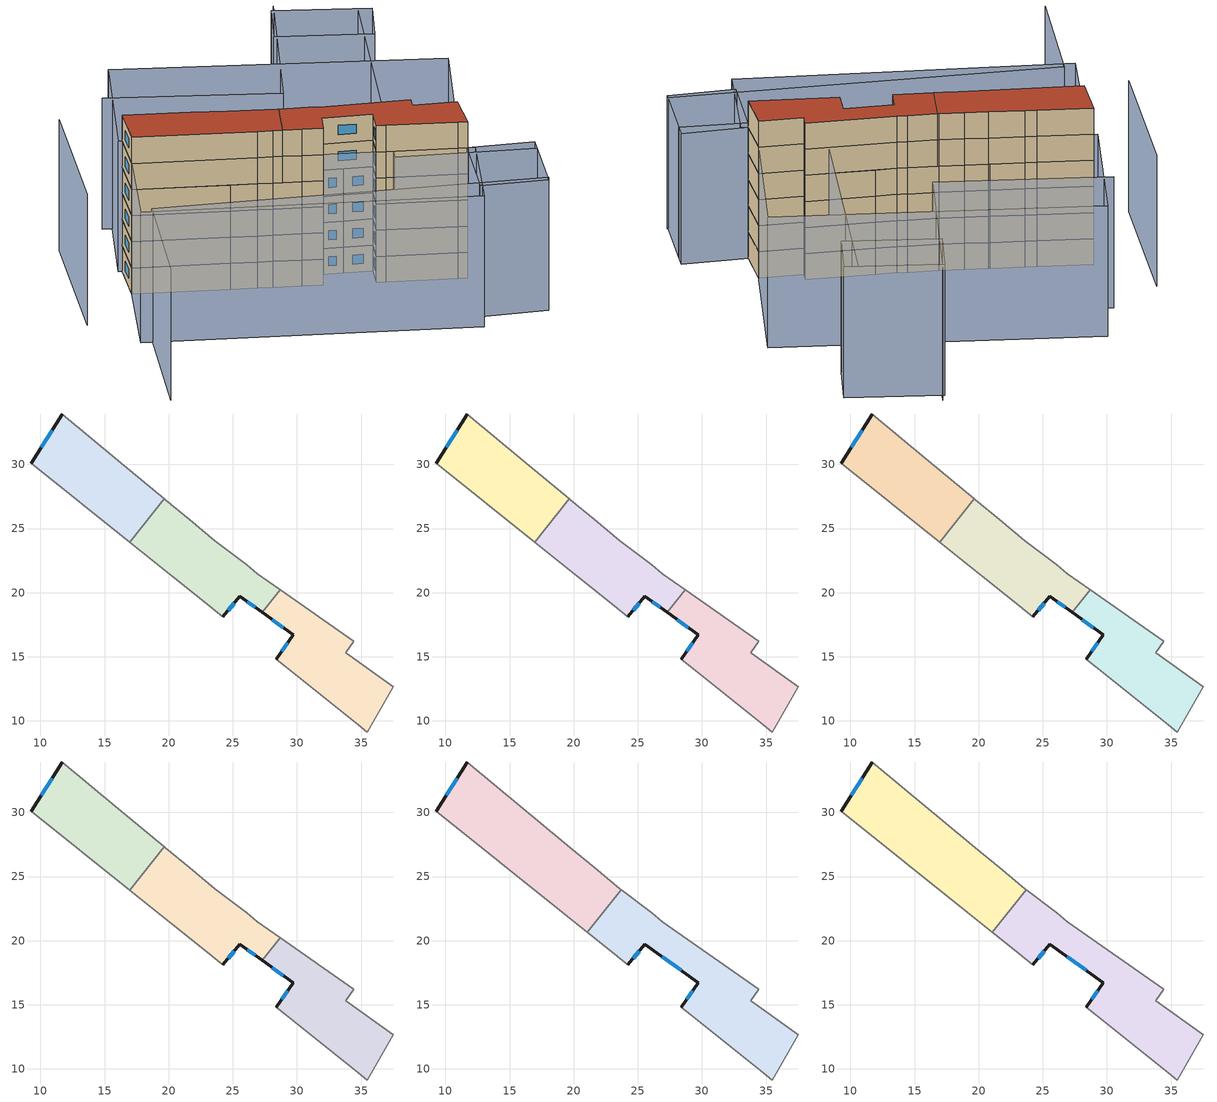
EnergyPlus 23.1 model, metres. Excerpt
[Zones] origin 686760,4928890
93487a3be9cabf93_F0_dwelling_0
 floor ground (EU_floor_Construction): 34.42,16.2 33.8,15.3 37.52,12.68 35.5,9.14 34.77,9.72 29.12,14.24 28.38,14.82 29.73,16.72 27.3,18.46 28.7,20.22 z0
 wall outside (EU_wall_Construction): 27.3,18.46 29.73,16.72 28.38,14.82 z0:3
 wall adiabatic (EU_wall_Construction): 28.38,14.82 29.12,14.24 34.77,9.72 35.5,9.14 37.52,12.68 33.8,15.3 34.42,16.2 28.7,20.22 z0:3
 wall to 93487a3be9cabf93_F0_dwelling_1 (EU_wall_Construction): 28.7,20.22 27.3,18.46 z0:3
 window (EU_Window_Construction): 29.29,16.1 28.82,15.43 / 28.09,17.9 28.94,17.28 z0.98:2.02
93487a3be9cabf93_F0_dwelling_1
 floor ground (EU_floor_Construction): 26.08,22.19 26.9,21.49 28.7,20.22 27.3,18.46 25.56,19.71 24.23,18.14 22.58,19.45 20.27,21.3 19.12,22.21 16.96,23.93 19.67,27.32 19.74,27.26 21.63,25.68 23.59,24.05 z0
 wall outside (EU_wall_Construction): 24.23,18.14 25.56,19.71 27.3,18.46 z0:3
 wall adiabatic (EU_wall_Construction): 28.7,20.22 26.9,21.49 26.08,22.19 23.59,24.05 21.63,25.68 19.74,27.26 19.67,27.32 / 16.96,23.93 19.12,22.21 20.27,21.3 22.58,19.45 24.23,18.14 z0:3
 wall to 93487a3be9cabf93_F0_dwelling_2 (EU_wall_Construction): 19.67,27.32 16.96,23.93 z0:3
 window (EU_Window_Construction): 26.13,19.3 26.73,18.87 / 24.66,18.65 25.13,19.2 z0.98:2.02
93487a3be9cabf93_F0_dwelling_2
 floor ground (EU_floor_Construction): 16.06,30.31 16.97,29.56 19.67,27.32 16.96,23.93 9.27,30.08 11.71,33.94 z0
 wall outside (EU_wall_Construction): 11.71,33.94 9.27,30.08 z0:3
 wall adiabatic (EU_wall_Construction): 19.67,27.32 16.97,29.56 16.06,30.31 11.71,33.94 / 9.27,30.08 16.96,23.93 z0:3
 window (EU_Window_Construction): 10.92,32.68 10.06,31.33 z0.98:2.02
93487a3be9cabf93_F1_dwelling_0
 floor to 93487a3be9cabf93_F0_dwelling_0 (EU_floor_Construction): 34.42,16.2 33.8,15.3 37.52,12.68 35.5,9.14 34.77,9.72 29.12,14.24 28.38,14.82 29.73,16.72 27.3,18.46 28.7,20.22 z3
 wall outside (EU_wall_Construction): 27.3,18.46 29.73,16.72 28.38,14.82 z3:6
 wall adiabatic (EU_wall_Construction): 28.38,14.82 29.12,14.24 34.77,9.72 35.5,9.14 37.52,12.68 33.8,15.3 34.42,16.2 28.7,20.22 z3:6
 wall to 93487a3be9cabf93_F1_dwelling_1 (EU_wall_Construction): 28.7,20.22 27.3,18.46 z3:6
 window (EU_Window_Construction): 29.29,16.1 28.82,15.43 / 28.09,17.9 28.94,17.28 z3.98:5.02
93487a3be9cabf93_F1_dwelling_1
 floor to 93487a3be9cabf93_F0_dwelling_1 (EU_floor_Construction): 26.08,22.19 26.9,21.49 28.7,20.22 27.3,18.46 25.56,19.71 24.23,18.14 22.58,19.45 20.27,21.3 19.12,22.21 16.96,23.93 19.67,27.32 19.74,27.26 21.63,25.68 23.59,24.05 z3
 wall outside (EU_wall_Construction): 24.23,18.14 25.56,19.71 27.3,18.46 z3:6
 wall adiabatic (EU_wall_Construction): 28.7,20.22 26.9,21.49 26.08,22.19 23.59,24.05 21.63,25.68 19.74,27.26 19.67,27.32 / 16.96,23.93 19.12,22.21 20.27,21.3 22.58,19.45 24.23,18.14 z3:6
 wall to 93487a3be9cabf93_F1_dwelling_2 (EU_wall_Construction): 19.67,27.32 16.96,23.93 z3:6
 window (EU_Window_Construction): 26.13,19.3 26.73,18.87 / 24.66,18.65 25.13,19.2 z3.98:5.02
93487a3be9cabf93_F1_dwelling_2
 floor to 93487a3be9cabf93_F0_dwelling_2 (EU_floor_Construction): 16.06,30.31 16.97,29.56 19.67,27.32 16.96,23.93 9.27,30.08 11.71,33.94 z3
 wall outside (EU_wall_Construction): 11.71,33.94 9.27,30.08 z3:6
 wall adiabatic (EU_wall_Construction): 19.67,27.32 16.97,29.56 16.06,30.31 11.71,33.94 / 9.27,30.08 16.96,23.93 z3:6
 window (EU_Window_Construction): 10.92,32.68 10.06,31.33 z3.98:5.02
93487a3be9cabf93_F2_dwelling_0
 floor to 93487a3be9cabf93_F1_dwelling_0 (EU_floor_Construction): 34.42,16.2 33.8,15.3 37.52,12.68 35.5,9.14 34.77,9.72 29.12,14.24 28.38,14.82 29.73,16.72 27.3,18.46 28.7,20.22 z6
 wall outside (EU_wall_Construction): 27.3,18.46 29.73,16.72 28.38,14.82 z6:9
 wall adiabatic (EU_wall_Construction): 28.38,14.82 29.12,14.24 34.77,9.72 35.5,9.14 37.52,12.68 33.8,15.3 34.42,16.2 28.7,20.22 z6:9
 wall to 93487a3be9cabf93_F2_dwelling_1 (EU_wall_Construction): 28.7,20.22 27.3,18.46 z6:9
 window (EU_Window_Construction): 29.29,16.1 28.82,15.43 / 28.09,17.9 28.94,17.28 z6.98:8.02
93487a3be9cabf93_F2_dwelling_1
 floor to 93487a3be9cabf93_F1_dwelling_1 (EU_floor_Construction): 26.08,22.19 26.9,21.49 28.7,20.22 27.3,18.46 25.56,19.71 24.23,18.14 22.58,19.45 20.27,21.3 19.12,22.21 16.96,23.93 19.67,27.32 19.74,27.26 21.63,25.68 23.59,24.05 z6
 wall outside (EU_wall_Construction): 24.23,18.14 25.56,19.71 27.3,18.46 z6:9
 wall adiabatic (EU_wall_Construction): 28.7,20.22 26.9,21.49 26.08,22.19 23.59,24.05 21.63,25.68 19.74,27.26 19.67,27.32 / 16.96,23.93 19.12,22.21 20.27,21.3 22.58,19.45 24.23,18.14 z6:9
 wall to 93487a3be9cabf93_F2_dwelling_2 (EU_wall_Construction): 19.67,27.32 16.96,23.93 z6:9
 window (EU_Window_Construction): 26.13,19.3 26.73,18.87 / 24.66,18.65 25.13,19.2 z6.98:8.02
93487a3be9cabf93_F2_dwelling_2
 floor to 93487a3be9cabf93_F1_dwelling_2 (EU_floor_Construction): 16.06,30.31 16.97,29.56 19.67,27.32 16.96,23.93 9.27,30.08 11.71,33.94 z6
 wall outside (EU_wall_Construction): 11.71,33.94 9.27,30.08 z6:9
 wall adiabatic (EU_wall_Construction): 19.67,27.32 16.97,29.56 16.06,30.31 11.71,33.94 / 9.27,30.08 16.96,23.93 z6:9
 window (EU_Window_Construction): 10.92,32.68 10.06,31.33 z6.98:8.02
93487a3be9cabf93_F3_dwelling_0
 floor to 93487a3be9cabf93_F2_dwelling_0 (EU_floor_Construction): 34.42,16.2 33.8,15.3 37.52,12.68 35.5,9.14 34.77,9.72 29.12,14.24 28.38,14.82 29.73,16.72 27.3,18.46 28.7,20.22 z9
 wall outside (EU_wall_Construction): 27.3,18.46 29.73,16.72 28.38,14.82 z9:12
 wall adiabatic (EU_wall_Construction): 28.38,14.82 29.12,14.24 34.77,9.72 35.5,9.14 37.52,12.68 33.8,15.3 34.42,16.2 28.7,20.22 z9:12
 wall to 93487a3be9cabf93_F3_dwelling_1 (EU_wall_Construction): 28.7,20.22 27.3,18.46 z9:12
 window (EU_Window_Construction): 29.29,16.1 28.82,15.43 / 28.09,17.9 28.94,17.28 z9.98:11.02
93487a3be9cabf93_F3_dwelling_1
 floor to 93487a3be9cabf93_F2_dwelling_1 (EU_floor_Construction): 26.08,22.19 26.9,21.49 28.7,20.22 27.3,18.46 25.56,19.71 24.23,18.14 22.58,19.45 20.27,21.3 19.12,22.21 16.96,23.93 19.67,27.32 19.74,27.26 21.63,25.68 23.59,24.05 z9
 wall outside (EU_wall_Construction): 24.23,18.14 25.56,19.71 27.3,18.46 z9:12
 wall adiabatic (EU_wall_Construction): 28.7,20.22 26.9,21.49 26.08,22.19 23.59,24.05 21.63,25.68 19.74,27.26 19.67,27.32 / 16.96,23.93 19.12,22.21 20.27,21.3 22.58,19.45 24.23,18.14 z9:12
 wall to 93487a3be9cabf93_F3_dwelling_2 (EU_wall_Construction): 19.67,27.32 16.96,23.93 z9:12
 window (EU_Window_Construction): 26.13,19.3 26.73,18.87 / 24.66,18.65 25.13,19.2 z9.98:11.02
93487a3be9cabf93_F3_dwelling_2
 floor to 93487a3be9cabf93_F2_dwelling_2 (EU_floor_Construction): 16.06,30.31 16.97,29.56 19.67,27.32 16.96,23.93 9.27,30.08 11.71,33.94 z9
 wall outside (EU_wall_Construction): 11.71,33.94 9.27,30.08 z9:12
 wall adiabatic (EU_wall_Construction): 19.67,27.32 16.97,29.56 16.06,30.31 11.71,33.94 / 9.27,30.08 16.96,23.93 z9:12
 window (EU_Window_Construction): 10.92,32.68 10.06,31.33 z9.98:11.02
93487a3be9cabf93_F4_dwelling_0
 floor to 93487a3be9cabf93_F3_dwelling_0 (EU_floor_Construction): 34.42,16.2 33.8,15.3 37.52,12.68 35.5,9.14 34.77,9.72 29.12,14.24 28.38,14.82 29.73,16.72 27.3,18.46 28.7,20.22 z12
 floor to 93487a3be9cabf93_F3_dwelling_1 (EU_floor_Construction): 26.9,21.49 28.7,20.22 27.3,18.46 25.56,19.71 24.23,18.14 22.58,19.45 21.06,20.67 23.69,23.97 26.08,22.19 z12
 wall outside (EU_wall_Construction): 24.23,18.14 25.56,19.71 29.73,16.72 28.38,14.82 z12:15
 wall adiabatic (EU_wall_Construction): 28.38,14.82 29.12,14.24 34.77,9.72 35.5,9.14 37.52,12.68 33.8,15.3 34.42,16.2 26.9,21.49 26.08,22.19 23.69,23.97 / 21.06,20.67 22.58,19.45 24.23,18.14 z12:15
 wall to 93487a3be9cabf93_F4_dwelling_1 (EU_wall_Construction): 23.69,23.97 21.05,20.67 z12:15
 window (EU_Window_Construction): 29.29,16.1 28.82,15.43 / 26.92,18.73 28.37,17.69 / 24.66,18.65 25.13,19.2 z12.98:14.02
93487a3be9cabf93_F4_dwelling_1
 floor to 93487a3be9cabf93_F3_dwelling_1 (EU_floor_Construction): 21.63,25.68 23.59,24.05 23.69,23.97 21.06,20.67 20.27,21.3 19.12,22.21 16.96,23.93 19.67,27.32 19.74,27.26 z12
 floor to 93487a3be9cabf93_F3_dwelling_2 (EU_floor_Construction): 16.06,30.31 16.97,29.56 19.67,27.32 16.96,23.93 9.27,30.08 11.71,33.94 z12
 wall outside (EU_wall_Construction): 11.71,33.94 9.27,30.08 z12:15
 wall adiabatic (EU_wall_Construction): 9.27,30.08 19.12,22.21 20.27,21.3 21.06,20.67 / 23.69,23.97 23.59,24.05 21.63,25.68 19.74,27.26 16.97,29.56 16.06,30.31 11.71,33.94 z12:15
 window (EU_Window_Construction): 10.92,32.68 10.06,31.33 z12.98:14.02
93487a3be9cabf93_F5_dwelling_0
 floor to 93487a3be9cabf93_F4_dwelling_0 (EU_floor_Construction): 34.42,16.2 33.8,15.3 37.52,12.68 35.5,9.14 34.77,9.72 29.12,14.24 28.38,14.82 29.73,16.72 25.56,19.71 24.23,18.14 22.58,19.45 21.05,20.67 23.69,23.97 26.08,22.19 26.9,21.49 z15
 wall outside (EU_wall_Construction): 24.23,18.14 25.56,19.71 29.73,16.72 28.38,14.82 z15:18
 wall adiabatic (EU_wall_Construction): 28.38,14.82 29.12,14.24 34.77,9.72 35.5,9.14 37.52,12.68 33.8,15.3 34.42,16.2 26.9,21.49 26.08,22.19 23.69,23.97 / 21.06,20.67 22.58,19.45 24.23,18.14 z15:18
 wall to 93487a3be9cabf93_F5_dwelling_1 (EU_wall_Construction): 23.69,23.97 21.05,20.67 z15:18
 window (EU_Window_Construction): 29.29,16.1 28.82,15.43 / 26.92,18.73 28.37,17.69 / 24.66,18.65 25.13,19.2 z15.98:17.02
 roof outside (EU_roof_Construction): 35.5,9.14 37.52,12.68 33.8,15.3 34.42,16.2 26.9,21.49 26.08,22.19 23.69,23.97 21.06,20.67 22.58,19.45 24.23,18.14 25.56,19.71 29.73,16.72 28.38,14.82 29.12,14.24 34.77,9.72 z18
93487a3be9cabf93_F5_dwelling_1
 floor to 93487a3be9cabf93_F4_dwelling_1 (EU_floor_Construction): 19.74,27.26 21.63,25.68 23.59,24.05 23.69,23.97 21.05,20.67 20.27,21.3 19.12,22.21 9.27,30.08 11.71,33.94 16.06,30.31 16.97,29.56 z15
 wall outside (EU_wall_Construction): 11.71,33.94 9.27,30.08 z15:18
 wall adiabatic (EU_wall_Construction): 9.27,30.08 19.12,22.21 20.27,21.3 21.06,20.67 / 23.69,23.97 23.59,24.05 21.63,25.68 19.74,27.26 16.97,29.56 16.06,30.31 11.71,33.94 z15:18
 window (EU_Window_Construction): 10.92,32.68 10.06,31.33 z15.98:17.02
 roof outside (EU_roof_Construction): 21.06,20.67 23.69,23.97 23.59,24.05 21.63,25.68 19.74,27.26 16.97,29.56 16.06,30.31 11.71,33.94 9.27,30.08 19.12,22.21 20.27,21.3 z18
shading: -2.57,12.2 4.45,22.21 / 4.45,22.21 37.2,-0.76 / 40.41,4.25 28.98,12.84 / 28.98,12.84 46.84,36.59 / 10.13,41.38 1.83,28.72 / 41.23,42.9 29.9,29.7 / 29.9,29.7 16.18,41.48 / 41.16,5.36 36.87,-1.05 / 36.87,-1.05 31.13,2.79 / 31.13,2.79 35.41,9.2 / 35.41,9.2 41.16,5.36 / 9.27,30.08 36.1,8.67 / 36.1,8.67 30.02,1.05 / 30.02,1.05 3.2,22.46 / 3.2,22.46 9.27,30.08 / 37.27,12.38 11.38,34.21 / 11.38,34.21 20.61,45.15 / 20.61,45.15 46.49,23.31 / 46.49,23.31 37.27,12.38 / 37.03,38.49 40.38,42.34 / 40.38,42.34 47.98,35.7 / 47.98,35.7 44.63,31.86 / 44.63,31.86 37.03,38.49 z0:15
[Building]
EU S2 Campaign: North Axis=0; Terrain=City; Solar Distribution=FullExterior
[Site:Location]
Bologna: Latitude=44.5; Longitude=11.25; Time Zone=1; Elevation=37
[SizingPeriod:WeatherFileDays]
AnnualSizingPeriod: Begin Month=1; Begin Day of Month=1; End Month=12; End Day of Month=31; Day of Week for Start Day=Monday; Use Weather File Daylight Saving Period=No; Use Weather File Rain and Snow Indicators=No
[MATERIAL]
EU_InternalMass_Material: Roughness=MediumRough; Thickness=0.1; Conductivity=1; Density=1800; Specific Heat=900; Thermal Absorptance=0.9; Solar Absorptance=0.7; Visible Absorptance=0.7
[MATERIAL:NOMASS] Roughness=MediumRough; Thermal Absorptance=0.9; Solar Absorptance=0.7; Visible Absorptance=0.7
Name | Thermal Resistance
EU_wall_NoMass | 0.905828
EU_roof_NoMass | 0.37593
EU_floor_NoMass | 0.67114
[WINDOWMATERIAL:SIMPLEGLAZINGSYSTEM]
EU_Window_SimpleGlazing: UFactor=4.52486; Solar Heat Gain Coefficient=0.85; Visible Transmittance=0.85
[CONSTRUCTION]
EU_wall_Construction: EU_wall_NoMass
EU_roof_Construction: EU_roof_NoMass
EU_floor_Construction: EU_floor_NoMass
EU_InternalMass_Construction: EU_InternalMass_Material
EU_Window_Construction: EU_Window_SimpleGlazing
[ZONE] Type=1; Multiplier=1; Ceiling Height=autocalculate; Floor Area=autocalculate; Part of Total Floor Area=Yes
Name | Volume
93487a3be9cabf93_F0_dwelling_0; 93487a3be9cabf93_F1_dwelling_1; 93487a3be9cabf93_F2_dwelling_1; 93487a3be9cabf93_F3_dwelling_1; 93487a3be9cabf93_F0_dwelling_2 | 134.208
93487a3be9cabf93_F1_dwelling_0; 93487a3be9cabf93_F2_dwelling_0; 93487a3be9cabf93_F3_dwelling_0 | 134.21
93487a3be9cabf93_F4_dwelling_0 | 201.315
93487a3be9cabf93_F5_dwelling_0; 93487a3be9cabf93_F5_dwelling_1 | 201.316
93487a3be9cabf93_F0_dwelling_1 | 134.206
93487a3be9cabf93_F4_dwelling_1 | 201.307
93487a3be9cabf93_F1_dwelling_2; 93487a3be9cabf93_F2_dwelling_2; 93487a3be9cabf93_F3_dwelling_2 | 134.205
[INTERNALMASS] Construction=EU_InternalMass_Construction
Name | Zone or ZoneList | Surface Area
93487a3be9cabf93_F0_dwelling_0_EU_InternalMass | 93487a3be9cabf93_F0_dwelling_0 | 44.7367
93487a3be9cabf93_F0_dwelling_1_EU_InternalMass | 93487a3be9cabf93_F0_dwelling_1 | 44.7356
93487a3be9cabf93_F0_dwelling_2_EU_InternalMass | 93487a3be9cabf93_F0_dwelling_2 | 44.7352
93487a3be9cabf93_F1_dwelling_0_EU_InternalMass | 93487a3be9cabf93_F1_dwelling_0 | 44.7367
93487a3be9cabf93_F1_dwelling_1_EU_InternalMass | 93487a3be9cabf93_F1_dwelling_1 | 44.7356
93487a3be9cabf93_F1_dwelling_2_EU_InternalMass | 93487a3be9cabf93_F1_dwelling_2 | 44.7352
93487a3be9cabf93_F2_dwelling_0_EU_InternalMass | 93487a3be9cabf93_F2_dwelling_0 | 44.7367
93487a3be9cabf93_F2_dwelling_1_EU_InternalMass | 93487a3be9cabf93_F2_dwelling_1 | 44.7356
93487a3be9cabf93_F2_dwelling_2_EU_InternalMass | 93487a3be9cabf93_F2_dwelling_2 | 44.7352
93487a3be9cabf93_F3_dwelling_0_EU_InternalMass | 93487a3be9cabf93_F3_dwelling_0 | 44.7367
93487a3be9cabf93_F3_dwelling_1_EU_InternalMass | 93487a3be9cabf93_F3_dwelling_1 | 44.7356
93487a3be9cabf93_F3_dwelling_2_EU_InternalMass | 93487a3be9cabf93_F3_dwelling_2 | 44.7352
93487a3be9cabf93_F4_dwelling_0_EU_InternalMass | 93487a3be9cabf93_F4_dwelling_0 | 67.1049
93487a3be9cabf93_F4_dwelling_1_EU_InternalMass | 93487a3be9cabf93_F4_dwelling_1 | 67.1054
93487a3be9cabf93_F5_dwelling_0_EU_InternalMass | 93487a3be9cabf93_F5_dwelling_0 | 67.1049
93487a3be9cabf93_F5_dwelling_1_EU_InternalMass | 93487a3be9cabf93_F5_dwelling_1 | 67.1054
[OTHEREQUIPMENT] Fuel Type=Electricity; Design Level Calculation Method=Watts/Area; Power per Zone Floor Area=1; Fraction Latent=0; Fraction Radiant=0; Fraction Lost=0; Carbon Dioxide Generation Rate=0; EndUse Subcategory=EU_Step8_InternalGains
Name | Zone or ZoneList or Space or SpaceList | Schedule
EU_Step8_InternalGain_93487a3be9cabf93_F0_dwelling_0_f000 | 93487a3be9cabf93_F0_dwelling_0 | EU_Step8_GainSchedule_93487a3be9cabf93_F0_dwelling_0_f000
EU_Step8_InternalGain_93487a3be9cabf93_F0_dwelling_1_f000 | 93487a3be9cabf93_F0_dwelling_1 | EU_Step8_GainSchedule_93487a3be9cabf93_F0_dwelling_1_f000
EU_Step8_InternalGain_93487a3be9cabf93_F0_dwelling_2_f000 | 93487a3be9cabf93_F0_dwelling_2 | EU_Step8_GainSchedule_93487a3be9cabf93_F0_dwelling_2_f000
EU_Step8_InternalGain_93487a3be9cabf93_F1_dwelling_0_f000 | 93487a3be9cabf93_F1_dwelling_0 | EU_Step8_GainSchedule_93487a3be9cabf93_F1_dwelling_0_f000
EU_Step8_InternalGain_93487a3be9cabf93_F1_dwelling_1_f000 | 93487a3be9cabf93_F1_dwelling_1 | EU_Step8_GainSchedule_93487a3be9cabf93_F1_dwelling_1_f000
EU_Step8_InternalGain_93487a3be9cabf93_F1_dwelling_2_f000 | 93487a3be9cabf93_F1_dwelling_2 | EU_Step8_GainSchedule_93487a3be9cabf93_F1_dwelling_2_f000
EU_Step8_InternalGain_93487a3be9cabf93_F2_dwelling_0_f000 | 93487a3be9cabf93_F2_dwelling_0 | EU_Step8_GainSchedule_93487a3be9cabf93_F2_dwelling_0_f000
EU_Step8_InternalGain_93487a3be9cabf93_F2_dwelling_1_f000 | 93487a3be9cabf93_F2_dwelling_1 | EU_Step8_GainSchedule_93487a3be9cabf93_F2_dwelling_1_f000
EU_Step8_InternalGain_93487a3be9cabf93_F2_dwelling_2_f000 | 93487a3be9cabf93_F2_dwelling_2 | EU_Step8_GainSchedule_93487a3be9cabf93_F2_dwelling_2_f000
EU_Step8_InternalGain_93487a3be9cabf93_F3_dwelling_0_f000 | 93487a3be9cabf93_F3_dwelling_0 | EU_Step8_GainSchedule_93487a3be9cabf93_F3_dwelling_0_f000
EU_Step8_InternalGain_93487a3be9cabf93_F3_dwelling_1_f000 | 93487a3be9cabf93_F3_dwelling_1 | EU_Step8_GainSchedule_93487a3be9cabf93_F3_dwelling_1_f000
EU_Step8_InternalGain_93487a3be9cabf93_F3_dwelling_2_f000 | 93487a3be9cabf93_F3_dwelling_2 | EU_Step8_GainSchedule_93487a3be9cabf93_F3_dwelling_2_f000
EU_Step8_InternalGain_93487a3be9cabf93_F4_dwelling_0_f000 | 93487a3be9cabf93_F4_dwelling_0 | EU_Step8_GainSchedule_93487a3be9cabf93_F4_dwelling_0_f000
EU_Step8_InternalGain_93487a3be9cabf93_F4_dwelling_1_f000 | 93487a3be9cabf93_F4_dwelling_1 | EU_Step8_GainSchedule_93487a3be9cabf93_F4_dwelling_1_f000
EU_Step8_InternalGain_93487a3be9cabf93_F5_dwelling_0_f000 | 93487a3be9cabf93_F5_dwelling_0 | EU_Step8_GainSchedule_93487a3be9cabf93_F5_dwelling_0_f000
EU_Step8_InternalGain_93487a3be9cabf93_F5_dwelling_1_f000 | 93487a3be9cabf93_F5_dwelling_1 | EU_Step8_GainSchedule_93487a3be9cabf93_F5_dwelling_1_f000
[ZONEVENTILATION:DESIGNFLOWRATE] Schedule=EU_AlwaysOn; Design Flow Rate Calculation Method=AirChanges/Hour; Air Changes per Hour=0.73129; Ventilation Type=Natural; Fan Pressure Rise=0; Fan Total Efficiency=1; Constant Term Coefficient=1; Temperature Term Coefficient=0; Velocity Term Coefficient=0; Velocity Squared Term Coefficient=0; Minimum Indoor Temperature=-100; Maximum Indoor Temperature=100; Delta Temperature=-100; Minimum Outdoor Temperature=-100; Maximum Outdoor Temperature=100; Maximum Wind Speed=40
Name | Zone or ZoneList or Space or SpaceList
EU_ConstantAir_93487a3be9cabf93_F0_dwelling_0 | 93487a3be9cabf93_F0_dwelling_0
EU_ConstantAir_93487a3be9cabf93_F0_dwelling_1 | 93487a3be9cabf93_F0_dwelling_1
EU_ConstantAir_93487a3be9cabf93_F0_dwelling_2 | 93487a3be9cabf93_F0_dwelling_2
EU_ConstantAir_93487a3be9cabf93_F1_dwelling_0 | 93487a3be9cabf93_F1_dwelling_0
EU_ConstantAir_93487a3be9cabf93_F1_dwelling_1 | 93487a3be9cabf93_F1_dwelling_1
EU_ConstantAir_93487a3be9cabf93_F1_dwelling_2 | 93487a3be9cabf93_F1_dwelling_2
EU_ConstantAir_93487a3be9cabf93_F2_dwelling_0 | 93487a3be9cabf93_F2_dwelling_0
EU_ConstantAir_93487a3be9cabf93_F2_dwelling_1 | 93487a3be9cabf93_F2_dwelling_1
EU_ConstantAir_93487a3be9cabf93_F2_dwelling_2 | 93487a3be9cabf93_F2_dwelling_2
EU_ConstantAir_93487a3be9cabf93_F3_dwelling_0 | 93487a3be9cabf93_F3_dwelling_0
EU_ConstantAir_93487a3be9cabf93_F3_dwelling_1 | 93487a3be9cabf93_F3_dwelling_1
EU_ConstantAir_93487a3be9cabf93_F3_dwelling_2 | 93487a3be9cabf93_F3_dwelling_2
EU_ConstantAir_93487a3be9cabf93_F4_dwelling_0 | 93487a3be9cabf93_F4_dwelling_0
EU_ConstantAir_93487a3be9cabf93_F4_dwelling_1 | 93487a3be9cabf93_F4_dwelling_1
EU_ConstantAir_93487a3be9cabf93_F5_dwelling_0 | 93487a3be9cabf93_F5_dwelling_0
EU_ConstantAir_93487a3be9cabf93_F5_dwelling_1 | 93487a3be9cabf93_F5_dwelling_1
[HVACTEMPLATE:THERMOSTAT] Constant Heating Setpoint=20; Constant Cooling Setpoint=50
EU_HeatOnly_93487a3be9cabf93_F0_dwelling_0; EU_HeatOnly_93487a3be9cabf93_F0_dwelling_1; EU_HeatOnly_93487a3be9cabf93_F0_dwelling_2; EU_HeatOnly_93487a3be9cabf93_F1_dwelling_0; EU_HeatOnly_93487a3be9cabf93_F1_dwelling_1; EU_HeatOnly_93487a3be9cabf93_F1_dwelling_2; EU_HeatOnly_93487a3be9cabf93_F2_dwelling_0; EU_HeatOnly_93487a3be9cabf93_F2_dwelling_1; EU_HeatOnly_93487a3be9cabf93_F2_dwelling_2; EU_HeatOnly_93487a3be9cabf93_F3_dwelling_0; EU_HeatOnly_93487a3be9cabf93_F3_dwelling_1; EU_HeatOnly_93487a3be9cabf93_F3_dwelling_2; EU_HeatOnly_93487a3be9cabf93_F4_dwelling_0; EU_HeatOnly_93487a3be9cabf93_F4_dwelling_1; EU_HeatOnly_93487a3be9cabf93_F5_dwelling_0; EU_HeatOnly_93487a3be9cabf93_F5_dwelling_1
[HVACTEMPLATE:ZONE:IDEALLOADSAIRSYSTEM] System Availability Schedule=EU_AlwaysOn; Maximum Heating Supply Air Temperature=50; Minimum Cooling Supply Air Temperature=13; Maximum Heating Supply Air Humidity Ratio=0.0156; Minimum Cooling Supply Air Humidity Ratio=0.0077; Heating Limit=NoLimit; Cooling Limit=NoLimit; Heating Availability Schedule=EU_AlwaysOn; Cooling Availability Schedule=EU_CoolingOff; Dehumidification Control Type=ConstantSensibleHeatRatio; Cooling Sensible Heat Ratio=0.7; Dehumidification Setpoint=60; Humidification Control Type=None; Humidification Setpoint=30; Outdoor Air Method=None; Outdoor Air Flow Rate per Person=0.00944; Outdoor Air Flow Rate per Zone Floor Area=0; Outdoor Air Flow Rate per Zone=0; Demand Controlled Ventilation Type=None; Outdoor Air Economizer Type=NoEconomizer; Heat Recovery Type=None; Sensible Heat Recovery Effectiveness=0.7; Latent Heat Recovery Effectiveness=0.65
Name | Template Thermostat
93487a3be9cabf93_F0_dwelling_0 | EU_HeatOnly_93487a3be9cabf93_F0_dwelling_0
93487a3be9cabf93_F0_dwelling_1 | EU_HeatOnly_93487a3be9cabf93_F0_dwelling_1
93487a3be9cabf93_F0_dwelling_2 | EU_HeatOnly_93487a3be9cabf93_F0_dwelling_2
93487a3be9cabf93_F1_dwelling_0 | EU_HeatOnly_93487a3be9cabf93_F1_dwelling_0
93487a3be9cabf93_F1_dwelling_1 | EU_HeatOnly_93487a3be9cabf93_F1_dwelling_1
93487a3be9cabf93_F1_dwelling_2 | EU_HeatOnly_93487a3be9cabf93_F1_dwelling_2
93487a3be9cabf93_F2_dwelling_0 | EU_HeatOnly_93487a3be9cabf93_F2_dwelling_0
93487a3be9cabf93_F2_dwelling_1 | EU_HeatOnly_93487a3be9cabf93_F2_dwelling_1
93487a3be9cabf93_F2_dwelling_2 | EU_HeatOnly_93487a3be9cabf93_F2_dwelling_2
93487a3be9cabf93_F3_dwelling_0 | EU_HeatOnly_93487a3be9cabf93_F3_dwelling_0
93487a3be9cabf93_F3_dwelling_1 | EU_HeatOnly_93487a3be9cabf93_F3_dwelling_1
93487a3be9cabf93_F3_dwelling_2 | EU_HeatOnly_93487a3be9cabf93_F3_dwelling_2
93487a3be9cabf93_F4_dwelling_0 | EU_HeatOnly_93487a3be9cabf93_F4_dwelling_0
93487a3be9cabf93_F4_dwelling_1 | EU_HeatOnly_93487a3be9cabf93_F4_dwelling_1
93487a3be9cabf93_F5_dwelling_0 | EU_HeatOnly_93487a3be9cabf93_F5_dwelling_0
93487a3be9cabf93_F5_dwelling_1 | EU_HeatOnly_93487a3be9cabf93_F5_dwelling_1
[SIZING:ZONE] Zone Cooling Design Supply Air Temperature Input Method=SupplyAirTemperature; Zone Cooling Design Supply Air Temperature=13; Zone Heating Design Supply Air Temperature Input Method=SupplyAirTemperature; Zone Heating Design Supply Air Temperature=50; Zone Cooling Design Supply Air Humidity Ratio=0.008; Zone Heating Design Supply Air Humidity Ratio=0.008; Cooling Design Air Flow Method=DesignDay; Cooling Design Air Flow Rate=0; Cooling Minimum Air Flow per Zone Floor Area=0.000762; Cooling Minimum Air Flow=0; Cooling Minimum Air Flow Fraction=0.2; Heating Design Air Flow Method=DesignDay; Heating Design Air Flow Rate=0; Heating Maximum Air Flow per Zone Floor Area=0.002032; Heating Maximum Air Flow=0.141576; Heating Maximum Air Flow Fraction=0.3; Account for Dedicated Outdoor Air System=No; Dedicated Outdoor Air System Control Strategy=NeutralSupplyAir; Dedicated Outdoor Air Low Setpoint Temperature for Design=autosize; Dedicated Outdoor Air High Setpoint Temperature for Design=autosize; Zone Load Sizing Method=Sensible Load Only No Latent Load; Zone Latent Cooling Design Supply Air Humidity Ratio Input Method=HumidityRatioDifference; Zone Cooling Design Supply Air Humidity Ratio Difference=0.005; Zone Latent Heating Design Supply Air Humidity Ratio Input Method=HumidityRatioDifference; Zone Humidification Design Supply Air Humidity Ratio Difference=0.005
93487a3be9cabf93_F0_dwelling_0; 93487a3be9cabf93_F0_dwelling_1; 93487a3be9cabf93_F0_dwelling_2; 93487a3be9cabf93_F1_dwelling_0; 93487a3be9cabf93_F1_dwelling_1; 93487a3be9cabf93_F1_dwelling_2; 93487a3be9cabf93_F2_dwelling_0; 93487a3be9cabf93_F2_dwelling_1; 93487a3be9cabf93_F2_dwelling_2; 93487a3be9cabf93_F3_dwelling_0; 93487a3be9cabf93_F3_dwelling_1; 93487a3be9cabf93_F3_dwelling_2; 93487a3be9cabf93_F4_dwelling_0; 93487a3be9cabf93_F4_dwelling_1; 93487a3be9cabf93_F5_dwelling_0; 93487a3be9cabf93_F5_dwelling_1
[SCHEDULE:CONSTANT]
Name | Hourly Value
EU_AlwaysOn | 1
EU_CoolingOff | 0
[SCHEDULE:FILE] Column Number=1; Rows to Skip at Top=0; Number of Hours of Data=8760; Column Separator=Comma; Interpolate to Timestep=No; Minutes per Item=60; Adjust Schedule for Daylight Savings=Yes
Name | File
EU_Step8_GainSchedule_93487a3be9cabf93_F0_dwelling_0_f000 | ../../schedules/93487a3be9cabf93/93487a3be9cabf93_F0_dwelling_0_f000_gain.csv
EU_Step8_GainSchedule_93487a3be9cabf93_F0_dwelling_1_f000 | ../../schedules/93487a3be9cabf93/93487a3be9cabf93_F0_dwelling_1_f000_gain.csv
EU_Step8_GainSchedule_93487a3be9cabf93_F0_dwelling_2_f000 | ../../schedules/93487a3be9cabf93/93487a3be9cabf93_F0_dwelling_2_f000_gain.csv
EU_Step8_GainSchedule_93487a3be9cabf93_F1_dwelling_0_f000 | ../../schedules/93487a3be9cabf93/93487a3be9cabf93_F1_dwelling_0_f000_gain.csv
EU_Step8_GainSchedule_93487a3be9cabf93_F1_dwelling_1_f000 | ../../schedules/93487a3be9cabf93/93487a3be9cabf93_F1_dwelling_1_f000_gain.csv
EU_Step8_GainSchedule_93487a3be9cabf93_F1_dwelling_2_f000 | ../../schedules/93487a3be9cabf93/93487a3be9cabf93_F1_dwelling_2_f000_gain.csv
EU_Step8_GainSchedule_93487a3be9cabf93_F2_dwelling_0_f000 | ../../schedules/93487a3be9cabf93/93487a3be9cabf93_F2_dwelling_0_f000_gain.csv
EU_Step8_GainSchedule_93487a3be9cabf93_F2_dwelling_1_f000 | ../../schedules/93487a3be9cabf93/93487a3be9cabf93_F2_dwelling_1_f000_gain.csv
EU_Step8_GainSchedule_93487a3be9cabf93_F2_dwelling_2_f000 | ../../schedules/93487a3be9cabf93/93487a3be9cabf93_F2_dwelling_2_f000_gain.csv
EU_Step8_GainSchedule_93487a3be9cabf93_F3_dwelling_0_f000 | ../../schedules/93487a3be9cabf93/93487a3be9cabf93_F3_dwelling_0_f000_gain.csv
EU_Step8_GainSchedule_93487a3be9cabf93_F3_dwelling_1_f000 | ../../schedules/93487a3be9cabf93/93487a3be9cabf93_F3_dwelling_1_f000_gain.csv
EU_Step8_GainSchedule_93487a3be9cabf93_F3_dwelling_2_f000 | ../../schedules/93487a3be9cabf93/93487a3be9cabf93_F3_dwelling_2_f000_gain.csv
EU_Step8_GainSchedule_93487a3be9cabf93_F4_dwelling_0_f000 | ../../schedules/93487a3be9cabf93/93487a3be9cabf93_F4_dwelling_0_f000_gain.csv
EU_Step8_GainSchedule_93487a3be9cabf93_F4_dwelling_1_f000 | ../../schedules/93487a3be9cabf93/93487a3be9cabf93_F4_dwelling_1_f000_gain.csv
EU_Step8_GainSchedule_93487a3be9cabf93_F5_dwelling_0_f000 | ../../schedules/93487a3be9cabf93/93487a3be9cabf93_F5_dwelling_0_f000_gain.csv
EU_Step8_GainSchedule_93487a3be9cabf93_F5_dwelling_1_f000 | ../../schedules/93487a3be9cabf93/93487a3be9cabf93_F5_dwelling_1_f000_gain.csv
